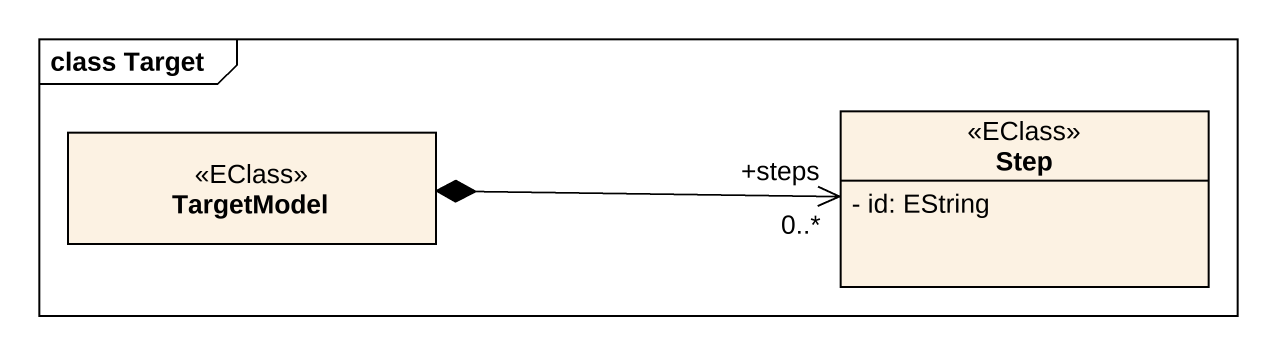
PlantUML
@startuml
mainframe class Target
hide circle
hide empty members
skinparam classAttributeIconSize 0
class TargetModel <<EClass>>
class Step <<EClass>> {
  - id: EString
}
TargetModel *-right-> "+steps\n0..*" Step
@enduml
